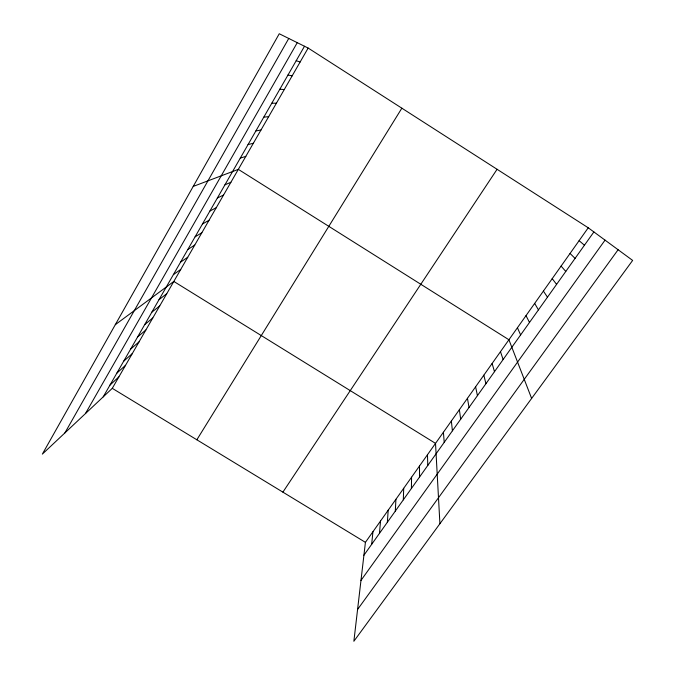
<?xml version="1.0" encoding="UTF-8"?>
<svg xmlns="http://www.w3.org/2000/svg" width="675" height="675" viewBox="0 0 675 675"><rect width="100%" height="100%" fill="white"/><g stroke="black" fill="none" stroke-linecap="round" stroke-linejoin="round"><path stroke-width="1.01" d="M411.404 488.472L411.564 477.208M403.312 499.837L403.709 488.287M395.297 511.11L395.921 499.281M387.349 522.281L388.201 510.182M379.468 533.36L380.54 520.99M371.655 544.345L372.946 531.714M588.237 227.787L365.42 542.346L353.869 641.25L632.644 260.415L588.237 227.787L308.154 48.06L279.256 33.75L42.356 454.115L112.286 388.336L308.154 48.06M64.893 432.92L288.757 38.45M85.438 413.598L297.262 42.66M103.207 396.883L304.501 46.246M196.847 439.788L401.861 108.186M282.901 492.142L497.078 169.29M363.909 555.238L593.89 231.938M360.973 580.416L605.045 240.131M357.581 609.466L618.106 249.733M109.974 385.096L118.893 376.861M116.8 373.207L125.558 365.285M123.685 361.218L132.275 353.616M130.629 349.118L139.05 341.845M137.632 336.918L145.884 329.974M144.695 324.608L152.778 317.993M151.833 312.188L159.73 305.918M159.022 299.658L166.742 293.735M115.298 324.683L173.821 281.441L435.518 443.382L439.914 523.699M173.391 274.632L180.748 269.409M180.562 262.145L187.726 257.276M187.793 249.539L194.771 245.042M195.092 236.832L201.876 232.698M202.449 224.007L209.039 220.253M209.883 211.064L216.27 207.697M217.375 198.011L223.56 195.033M224.935 184.84L230.918 182.25M193.219 186.418L238.334 169.366L508.925 339.761L531.622 398.419M240.266 158.127L245.818 156.364M248.046 144.593L253.37 143.243M255.884 130.933L260.989 130.005M263.798 117.138L268.675 116.657M271.789 103.224L276.429 103.182M279.855 89.184L284.251 89.589M287.989 75.001L292.148 75.87M296.207 60.691L300.113 62.024M112.286 388.336L365.42 542.346M579.116 240.671L584.432 245.227M570.063 253.446L575.066 258.398M561.102 266.102L565.785 271.443M552.209 278.648L556.588 284.369M543.4 291.085L547.476 297.177M534.667 303.413L538.447 309.876M526.011 315.638L529.495 322.456M517.43 327.755L520.627 334.927M500.487 351.675L503.12 359.539M492.126 363.479L494.48 371.68M483.832 375.182L485.924 383.712M475.605 386.792L477.436 395.643M467.454 398.301L469.024 407.472M459.371 409.708L460.679 419.2M451.356 421.031L452.41 430.819M443.407 432.253L444.218 442.344M427.469 454.748L427.79 465.438M419.479 466.028L419.563 477.006"/></g></svg>
